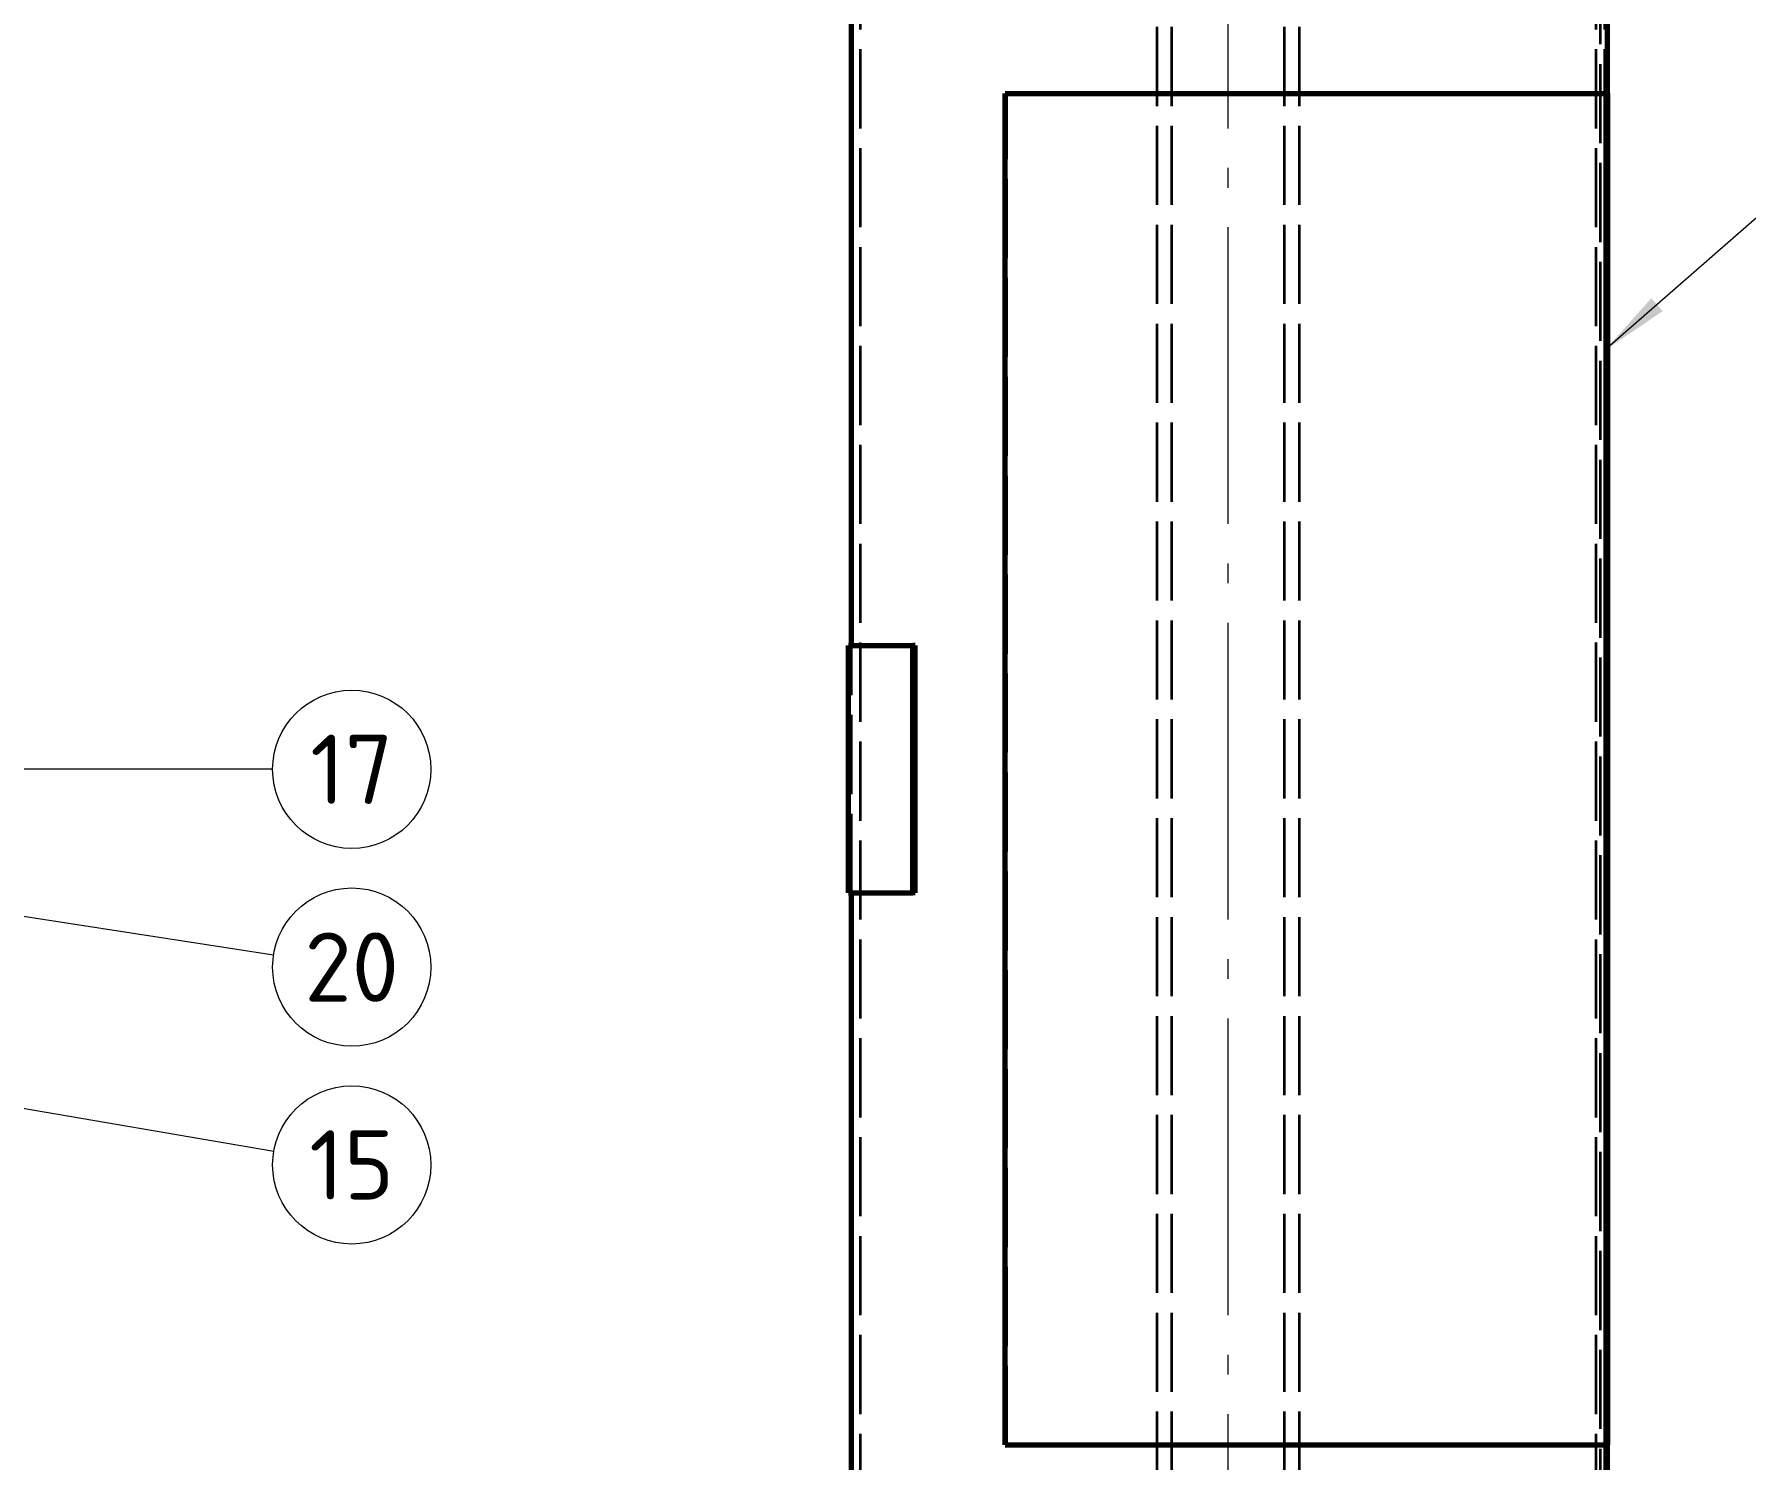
# Model space of a CAD drawing. Header units: millimetres. Extents: x 0 to 2208, y 0 to 420.
# Drawn here: x 138.2 to 224.7, y 150.2 to 222.2 of the extents above; entities that cross this region are included whole.
import ezdxf
from ezdxf.enums import TextEntityAlignment as Align

# ---------------------------------------------------------------- set-up
doc = ezdxf.new("R2010")
doc.units = ezdxf.units.MM
doc.linetypes.add('IRAM-E-TRAZOS', pattern=[5, 4, -1])
doc.linetypes.add('IRAM-F-TRAZO-PUNTO', pattern=[20, 15, -2, 1, -2])
for name, color, linetype, lineweight in [('01-VISIBLE', 7, 'CONTINUOUS', 70), ('02-OCULTA', 4, 'IRAM-E-TRAZOS', 35), ('03-EJE', 1, 'IRAM-F-TRAZO-PUNTO', 18), ('06-TEXTO', 7, 'CONTINUOUS', 25), ('08-FINA', 5, 'CONTINUOUS', 18), ('12-SOLDADURA', 6, 'CONTINUOUS', 18)]:
    doc.layers.add(name, color=color, linetype=linetype, lineweight=lineweight)
doc.styles.add('ISO3098', font='isocpeur.ttf')

msp = doc.modelspace()

# ---------------------------------------------------------------- hatches: boundary and pattern name
at = {"layer": '08-FINA'}
h = msp.add_hatch(color=7, dxfattribs=at)
h.dxf.hatch_style = 1
h.paths.add_polyline_path([(217.585, 206.253), (220.507, 208.228), (219.931, 208.887)])

# ---------------------------------------------------------------- linework, layer by layer
at = {"layer": '01-VISIBLE'}
for p, q in [((179.485, 191.32), (179.485, 233.168)), ((217.72, 219.227), (217.72, 232.668)), ((187.25, 150.914), (187.25, 219.227)), ((217.735, 150.914), (217.735, 219.227)), ((179.335, 178.82), (179.335, 191.32)), ((182.587, 178.82), (182.587, 191.32)), ((182.711, 191.32), (182.587, 191.32)), ((182.711, 178.82), (182.711, 191.32)), ((179.485, 112.473), (179.485, 178.82)), ((182.711, 178.82), (182.587, 178.82)), ((217.72, 149.414), (217.72, 150.914))]:
    msp.add_line(p, q, dxfattribs=at)
for points in [[(187.25, 219.227), (187.501, 219.227), (187.753, 219.227), (188.005, 219.227), (188.257, 219.227), (188.509, 219.227), (188.761, 219.227), (189.013, 219.227), (189.265, 219.227), (189.517, 219.227), (189.769, 219.227), (190.021, 219.227), (190.273, 219.227), (190.525, 219.227), (190.777, 219.227), (191.029, 219.227), (191.281, 219.227), (191.533, 219.227), (191.785, 219.227), (192.036, 219.227), (192.288, 219.227), (192.54, 219.227), (192.792, 219.227), (193.044, 219.227), (193.296, 219.227), (193.548, 219.227), (193.8, 219.227), (194.052, 219.227), (194.304, 219.227), (194.556, 219.227), (194.808, 219.227), (195.06, 219.227), (195.312, 219.227), (195.564, 219.227), (195.816, 219.227), (196.068, 219.227), (196.32, 219.227), (196.572, 219.227), (196.823, 219.227), (197.075, 219.227), (197.327, 219.227), (197.579, 219.227), (197.831, 219.227), (198.083, 219.227), (198.335, 219.227), (198.587, 219.227), (198.839, 219.227), (199.091, 219.227), (199.343, 219.227), (199.595, 219.227), (199.847, 219.227), (200.099, 219.227), (200.351, 219.227), (200.603, 219.227), (200.855, 219.227), (201.107, 219.227), (201.359, 219.227), (201.61, 219.227), (201.862, 219.227), (202.114, 219.227), (202.366, 219.227), (202.618, 219.227), (202.87, 219.227), (203.122, 219.227), (203.374, 219.227), (203.626, 219.227), (203.878, 219.227), (204.13, 219.227), (204.382, 219.227), (204.634, 219.227), (204.886, 219.227), (205.138, 219.227), (205.39, 219.227), (205.642, 219.227), (205.894, 219.227), (206.145, 219.227), (206.397, 219.227), (206.649, 219.227), (206.901, 219.227), (207.153, 219.227), (207.405, 219.227), (207.657, 219.227), (207.909, 219.227), (208.161, 219.227), (208.413, 219.227), (208.665, 219.227), (208.917, 219.227), (209.169, 219.227), (209.421, 219.227), (209.673, 219.227), (209.925, 219.227), (210.177, 219.227), (210.429, 219.227), (210.681, 219.227), (210.932, 219.227), (211.184, 219.227), (211.436, 219.227), (211.688, 219.227), (211.94, 219.227), (212.192, 219.227), (212.444, 219.227), (212.696, 219.227), (212.948, 219.227), (213.2, 219.227), (213.452, 219.227), (213.704, 219.227), (213.956, 219.227), (214.208, 219.227), (214.46, 219.227), (214.712, 219.227), (214.964, 219.227), (215.216, 219.227), (215.467, 219.227), (215.719, 219.227), (215.971, 219.227), (216.223, 219.227), (216.475, 219.227), (216.727, 219.227), (216.979, 219.227), (217.231, 219.227), (217.483, 219.227), (217.735, 219.227)], [(179.335, 191.32), (179.585, 191.32), (179.835, 191.32), (180.085, 191.32), (180.336, 191.32), (180.586, 191.32), (180.836, 191.32), (181.086, 191.32), (181.336, 191.32), (181.586, 191.32), (181.836, 191.32), (182.087, 191.32), (182.337, 191.32), (182.587, 191.32)], [(179.335, 178.82), (179.585, 178.82), (179.835, 178.82), (180.085, 178.82), (180.336, 178.82), (180.586, 178.82), (180.836, 178.82), (181.086, 178.82), (181.336, 178.82), (181.586, 178.82), (181.836, 178.82), (182.087, 178.82), (182.337, 178.82), (182.587, 178.82)], [(187.25, 150.914), (187.501, 150.914), (187.753, 150.914), (188.005, 150.914), (188.257, 150.914), (188.509, 150.914), (188.761, 150.914), (189.013, 150.914), (189.265, 150.914), (189.517, 150.914), (189.769, 150.914), (190.021, 150.914), (190.273, 150.914), (190.525, 150.914), (190.777, 150.914), (191.029, 150.914), (191.281, 150.914), (191.533, 150.914), (191.785, 150.914), (192.036, 150.914), (192.288, 150.914), (192.54, 150.914), (192.792, 150.914), (193.044, 150.914), (193.296, 150.914), (193.548, 150.914), (193.8, 150.914), (194.052, 150.914), (194.304, 150.914), (194.556, 150.914), (194.808, 150.914), (195.06, 150.914), (195.312, 150.914), (195.564, 150.914), (195.816, 150.914), (196.068, 150.914), (196.32, 150.914), (196.572, 150.914), (196.823, 150.914), (197.075, 150.914), (197.327, 150.914), (197.579, 150.914), (197.831, 150.914), (198.083, 150.914), (198.335, 150.914), (198.587, 150.914), (198.839, 150.914), (199.091, 150.914), (199.343, 150.914), (199.595, 150.914), (199.847, 150.914), (200.099, 150.914), (200.351, 150.914), (200.603, 150.914), (200.855, 150.914), (201.107, 150.914), (201.359, 150.914), (201.61, 150.914), (201.862, 150.914), (202.114, 150.914), (202.366, 150.914), (202.618, 150.914), (202.87, 150.914), (203.122, 150.914), (203.374, 150.914), (203.626, 150.914), (203.878, 150.914), (204.13, 150.914), (204.382, 150.914), (204.634, 150.914), (204.886, 150.914), (205.138, 150.914), (205.39, 150.914), (205.642, 150.914), (205.894, 150.914), (206.145, 150.914), (206.397, 150.914), (206.649, 150.914), (206.901, 150.914), (207.153, 150.914), (207.405, 150.914), (207.657, 150.914), (207.909, 150.914), (208.161, 150.914), (208.413, 150.914), (208.665, 150.914), (208.917, 150.914), (209.169, 150.914), (209.421, 150.914), (209.673, 150.914), (209.925, 150.914), (210.177, 150.914), (210.429, 150.914), (210.681, 150.914), (210.932, 150.914), (211.184, 150.914), (211.436, 150.914), (211.688, 150.914), (211.94, 150.914), (212.192, 150.914), (212.444, 150.914), (212.696, 150.914), (212.948, 150.914), (213.2, 150.914), (213.452, 150.914), (213.704, 150.914), (213.956, 150.914), (214.208, 150.914), (214.46, 150.914), (214.712, 150.914), (214.964, 150.914), (215.216, 150.914), (215.467, 150.914), (215.719, 150.914), (215.971, 150.914), (216.223, 150.914), (216.475, 150.914), (216.727, 150.914), (216.979, 150.914), (217.231, 150.914), (217.483, 150.914), (217.735, 150.914)]]:
    msp.add_lwpolyline(points, dxfattribs=at)
at = {"layer": '02-OCULTA'}
for p, q in [((194.935, 108.598), (194.935, 243.673)), ((195.685, 108.598), (195.685, 243.673)), ((201.385, 108.598), (201.385, 243.673)), ((202.135, 108.598), (202.135, 243.673)), ((179.935, 112.473), (179.935, 233.168)), ((217.135, 112.473), (217.135, 233.168)), ((217.36, 111.723), (217.36, 232.668)), ((217.36, 111.723), (217.36, 232.668)), ((217.585, 112.473), (217.585, 232.668)), ((217.72, 111.554), (217.72, 232.668)), ((187.25, 150.914), (187.25, 219.227)), ((187.338, 219.227), (187.25, 219.227)), ((187.338, 219.227), (187.25, 219.227)), ((187.338, 150.914), (187.338, 219.227)), ((187.338, 150.914), (187.338, 219.227)), ((217.585, 150.914), (217.585, 219.227)), ((217.72, 150.914), (217.72, 219.227)), ((179.485, 178.82), (179.485, 191.32)), ((179.485, 178.82), (179.485, 191.32)), ((182.587, 178.82), (182.587, 191.32)), ((182.711, 191.32), (182.587, 191.32)), ((182.711, 178.82), (182.711, 191.32)), ((182.711, 178.82), (182.587, 178.82)), ((187.338, 150.914), (187.25, 150.914)), ((187.338, 150.914), (187.25, 150.914))]:
    msp.add_line(p, q, dxfattribs=at)
for points in [[(217.735, 219.227), (217.483, 219.227), (217.231, 219.227), (216.979, 219.227), (216.727, 219.227), (216.475, 219.227), (216.223, 219.227), (215.971, 219.227), (215.719, 219.227), (215.467, 219.227), (215.216, 219.227), (214.964, 219.227), (214.712, 219.227), (214.46, 219.227), (214.208, 219.227), (213.956, 219.227), (213.704, 219.227), (213.452, 219.227), (213.2, 219.227), (212.948, 219.227), (212.696, 219.227), (212.444, 219.227), (212.192, 219.227), (211.94, 219.227), (211.688, 219.227), (211.436, 219.227), (211.184, 219.227), (210.932, 219.227), (210.681, 219.227), (210.429, 219.227), (210.177, 219.227), (209.925, 219.227), (209.673, 219.227), (209.421, 219.227), (209.169, 219.227), (208.917, 219.227), (208.665, 219.227), (208.413, 219.227), (208.161, 219.227), (207.909, 219.227), (207.657, 219.227), (207.405, 219.227), (207.153, 219.227), (206.901, 219.227), (206.649, 219.227), (206.397, 219.227), (206.145, 219.227), (205.894, 219.227), (205.642, 219.227), (205.39, 219.227), (205.138, 219.227), (204.886, 219.227), (204.634, 219.227), (204.382, 219.227), (204.13, 219.227), (203.878, 219.227), (203.626, 219.227), (203.374, 219.227), (203.122, 219.227), (202.87, 219.227), (202.618, 219.227), (202.366, 219.227), (202.114, 219.227), (201.862, 219.227), (201.61, 219.227), (201.359, 219.227), (201.107, 219.227), (200.855, 219.227), (200.603, 219.227), (200.351, 219.227), (200.099, 219.227), (199.847, 219.227), (199.595, 219.227), (199.343, 219.227), (199.091, 219.227), (198.839, 219.227), (198.587, 219.227), (198.335, 219.227), (198.083, 219.227), (197.831, 219.227), (197.579, 219.227), (197.327, 219.227), (197.075, 219.227), (196.823, 219.227), (196.572, 219.227), (196.32, 219.227), (196.068, 219.227), (195.816, 219.227), (195.564, 219.227), (195.312, 219.227), (195.06, 219.227), (194.808, 219.227), (194.556, 219.227), (194.304, 219.227), (194.052, 219.227), (193.8, 219.227), (193.548, 219.227), (193.296, 219.227), (193.044, 219.227), (192.792, 219.227), (192.54, 219.227), (192.288, 219.227), (192.036, 219.227), (191.785, 219.227), (191.533, 219.227), (191.281, 219.227), (191.029, 219.227), (190.777, 219.227), (190.525, 219.227), (190.273, 219.227), (190.021, 219.227), (189.769, 219.227), (189.517, 219.227), (189.265, 219.227), (189.013, 219.227), (188.761, 219.227), (188.509, 219.227), (188.257, 219.227), (188.005, 219.227), (187.753, 219.227), (187.501, 219.227), (187.25, 219.227)], [(187.338, 219.227), (187.59, 219.227), (187.842, 219.227), (188.094, 219.227), (188.346, 219.227), (188.598, 219.227), (188.85, 219.227), (189.102, 219.227), (189.354, 219.227), (189.606, 219.227), (189.858, 219.227), (190.11, 219.227), (190.362, 219.227), (190.614, 219.227), (190.867, 219.227), (191.119, 219.227), (191.371, 219.227), (191.623, 219.227), (191.875, 219.227), (192.127, 219.227), (192.379, 219.227), (192.631, 219.227), (192.883, 219.227), (193.135, 219.227), (193.387, 219.227), (193.639, 219.227), (193.891, 219.227), (194.143, 219.227), (194.395, 219.227), (194.647, 219.227), (194.9, 219.227), (195.152, 219.227), (195.404, 219.227), (195.656, 219.227), (195.908, 219.227), (196.16, 219.227), (196.412, 219.227), (196.664, 219.227), (196.916, 219.227), (197.168, 219.227), (197.42, 219.227), (197.672, 219.227), (197.924, 219.227), (198.176, 219.227), (198.428, 219.227), (198.68, 219.227), (198.932, 219.227), (199.185, 219.227), (199.437, 219.227), (199.689, 219.227), (199.941, 219.227), (200.193, 219.227), (200.445, 219.227), (200.697, 219.227), (200.949, 219.227), (201.201, 219.227), (201.453, 219.227), (201.705, 219.227), (201.957, 219.227), (202.209, 219.227), (202.461, 219.227), (202.713, 219.227), (202.965, 219.227), (203.218, 219.227), (203.47, 219.227), (203.722, 219.227), (203.974, 219.227), (204.226, 219.227), (204.478, 219.227), (204.73, 219.227), (204.982, 219.227), (205.234, 219.227), (205.486, 219.227), (205.738, 219.227), (205.99, 219.227), (206.242, 219.227), (206.494, 219.227), (206.746, 219.227), (206.998, 219.227), (207.251, 219.227), (207.503, 219.227), (207.755, 219.227), (208.007, 219.227), (208.259, 219.227), (208.511, 219.227), (208.763, 219.227), (209.015, 219.227), (209.267, 219.227), (209.519, 219.227), (209.771, 219.227), (210.023, 219.227), (210.275, 219.227), (210.527, 219.227), (210.779, 219.227), (211.031, 219.227), (211.283, 219.227), (211.536, 219.227), (211.788, 219.227), (212.04, 219.227), (212.292, 219.227), (212.544, 219.227), (212.796, 219.227), (213.048, 219.227), (213.3, 219.227), (213.552, 219.227), (213.804, 219.227), (214.056, 219.227), (214.308, 219.227), (214.56, 219.227), (214.812, 219.227), (215.064, 219.227), (215.316, 219.227), (215.569, 219.227), (215.821, 219.227), (216.073, 219.227), (216.325, 219.227), (216.577, 219.227), (216.829, 219.227), (217.081, 219.227), (217.333, 219.227), (217.585, 219.227)], [(217.585, 219.227), (217.333, 219.227), (217.081, 219.227), (216.829, 219.227), (216.577, 219.227), (216.325, 219.227), (216.073, 219.227), (215.821, 219.227), (215.569, 219.227), (215.316, 219.227), (215.064, 219.227), (214.812, 219.227), (214.56, 219.227), (214.308, 219.227), (214.056, 219.227), (213.804, 219.227), (213.552, 219.227), (213.3, 219.227), (213.048, 219.227), (212.796, 219.227), (212.544, 219.227), (212.292, 219.227), (212.04, 219.227), (211.788, 219.227), (211.536, 219.227), (211.283, 219.227), (211.031, 219.227), (210.779, 219.227), (210.527, 219.227), (210.275, 219.227), (210.023, 219.227), (209.771, 219.227), (209.519, 219.227), (209.267, 219.227), (209.015, 219.227), (208.763, 219.227), (208.511, 219.227), (208.259, 219.227), (208.007, 219.227), (207.755, 219.227), (207.503, 219.227), (207.251, 219.227), (206.998, 219.227), (206.746, 219.227), (206.494, 219.227), (206.242, 219.227), (205.99, 219.227), (205.738, 219.227), (205.486, 219.227), (205.234, 219.227), (204.982, 219.227), (204.73, 219.227), (204.478, 219.227), (204.226, 219.227), (203.974, 219.227), (203.722, 219.227), (203.47, 219.227), (203.218, 219.227), (202.965, 219.227), (202.713, 219.227), (202.461, 219.227), (202.209, 219.227), (201.957, 219.227), (201.705, 219.227), (201.453, 219.227), (201.201, 219.227), (200.949, 219.227), (200.697, 219.227), (200.445, 219.227), (200.193, 219.227), (199.941, 219.227), (199.689, 219.227), (199.437, 219.227), (199.185, 219.227), (198.932, 219.227), (198.68, 219.227), (198.428, 219.227), (198.176, 219.227), (197.924, 219.227), (197.672, 219.227), (197.42, 219.227), (197.168, 219.227), (196.916, 219.227), (196.664, 219.227), (196.412, 219.227), (196.16, 219.227), (195.908, 219.227), (195.656, 219.227), (195.404, 219.227), (195.152, 219.227), (194.9, 219.227), (194.647, 219.227), (194.395, 219.227), (194.143, 219.227), (193.891, 219.227), (193.639, 219.227), (193.387, 219.227), (193.135, 219.227), (192.883, 219.227), (192.631, 219.227), (192.379, 219.227), (192.127, 219.227), (191.875, 219.227), (191.623, 219.227), (191.371, 219.227), (191.119, 219.227), (190.867, 219.227), (190.614, 219.227), (190.362, 219.227), (190.11, 219.227), (189.858, 219.227), (189.606, 219.227), (189.354, 219.227), (189.102, 219.227), (188.85, 219.227), (188.598, 219.227), (188.346, 219.227), (188.094, 219.227), (187.842, 219.227), (187.59, 219.227), (187.338, 219.227)], [(182.587, 191.32), (182.337, 191.32), (182.087, 191.32), (181.836, 191.32), (181.586, 191.32), (181.336, 191.32), (181.086, 191.32), (180.836, 191.32), (180.586, 191.32), (180.336, 191.32), (180.085, 191.32), (179.835, 191.32), (179.585, 191.32), (179.335, 191.32)], [(182.711, 191.32), (182.443, 191.32), (182.174, 191.32), (181.905, 191.32), (181.636, 191.32), (181.367, 191.32), (181.098, 191.32), (180.829, 191.32), (180.56, 191.32), (180.292, 191.32), (180.023, 191.32), (179.754, 191.32), (179.485, 191.32)], [(179.485, 191.32), (179.754, 191.32), (180.023, 191.32), (180.292, 191.32), (180.56, 191.32), (180.829, 191.32), (181.098, 191.32), (181.367, 191.32), (181.636, 191.32), (181.905, 191.32), (182.174, 191.32), (182.443, 191.32), (182.711, 191.32)], [(182.587, 178.82), (182.337, 178.82), (182.087, 178.82), (181.836, 178.82), (181.586, 178.82), (181.336, 178.82), (181.086, 178.82), (180.836, 178.82), (180.586, 178.82), (180.336, 178.82), (180.085, 178.82), (179.835, 178.82), (179.585, 178.82), (179.335, 178.82)], [(182.711, 178.82), (182.443, 178.82), (182.174, 178.82), (181.905, 178.82), (181.636, 178.82), (181.367, 178.82), (181.098, 178.82), (180.829, 178.82), (180.56, 178.82), (180.292, 178.82), (180.023, 178.82), (179.754, 178.82), (179.485, 178.82)], [(179.485, 178.82), (179.754, 178.82), (180.023, 178.82), (180.292, 178.82), (180.56, 178.82), (180.829, 178.82), (181.098, 178.82), (181.367, 178.82), (181.636, 178.82), (181.905, 178.82), (182.174, 178.82), (182.443, 178.82), (182.711, 178.82)], [(217.735, 150.914), (217.483, 150.914), (217.231, 150.914), (216.979, 150.914), (216.727, 150.914), (216.475, 150.914), (216.223, 150.914), (215.971, 150.914), (215.719, 150.914), (215.467, 150.914), (215.216, 150.914), (214.964, 150.914), (214.712, 150.914), (214.46, 150.914), (214.208, 150.914), (213.956, 150.914), (213.704, 150.914), (213.452, 150.914), (213.2, 150.914), (212.948, 150.914), (212.696, 150.914), (212.444, 150.914), (212.192, 150.914), (211.94, 150.914), (211.688, 150.914), (211.436, 150.914), (211.184, 150.914), (210.932, 150.914), (210.681, 150.914), (210.429, 150.914), (210.177, 150.914), (209.925, 150.914), (209.673, 150.914), (209.421, 150.914), (209.169, 150.914), (208.917, 150.914), (208.665, 150.914), (208.413, 150.914), (208.161, 150.914), (207.909, 150.914), (207.657, 150.914), (207.405, 150.914), (207.153, 150.914), (206.901, 150.914), (206.649, 150.914), (206.397, 150.914), (206.145, 150.914), (205.894, 150.914), (205.642, 150.914), (205.39, 150.914), (205.138, 150.914), (204.886, 150.914), (204.634, 150.914), (204.382, 150.914), (204.13, 150.914), (203.878, 150.914), (203.626, 150.914), (203.374, 150.914), (203.122, 150.914), (202.87, 150.914), (202.618, 150.914), (202.366, 150.914), (202.114, 150.914), (201.862, 150.914), (201.61, 150.914), (201.359, 150.914), (201.107, 150.914), (200.855, 150.914), (200.603, 150.914), (200.351, 150.914), (200.099, 150.914), (199.847, 150.914), (199.595, 150.914), (199.343, 150.914), (199.091, 150.914), (198.839, 150.914), (198.587, 150.914), (198.335, 150.914), (198.083, 150.914), (197.831, 150.914), (197.579, 150.914), (197.327, 150.914), (197.075, 150.914), (196.823, 150.914), (196.572, 150.914), (196.32, 150.914), (196.068, 150.914), (195.816, 150.914), (195.564, 150.914), (195.312, 150.914), (195.06, 150.914), (194.808, 150.914), (194.556, 150.914), (194.304, 150.914), (194.052, 150.914), (193.8, 150.914), (193.548, 150.914), (193.296, 150.914), (193.044, 150.914), (192.792, 150.914), (192.54, 150.914), (192.288, 150.914), (192.036, 150.914), (191.785, 150.914), (191.533, 150.914), (191.281, 150.914), (191.029, 150.914), (190.777, 150.914), (190.525, 150.914), (190.273, 150.914), (190.021, 150.914), (189.769, 150.914), (189.517, 150.914), (189.265, 150.914), (189.013, 150.914), (188.761, 150.914), (188.509, 150.914), (188.257, 150.914), (188.005, 150.914), (187.753, 150.914), (187.501, 150.914), (187.25, 150.914)], [(187.338, 150.914), (187.59, 150.914), (187.842, 150.914), (188.094, 150.914), (188.346, 150.914), (188.598, 150.914), (188.85, 150.914), (189.102, 150.914), (189.354, 150.914), (189.606, 150.914), (189.858, 150.914), (190.11, 150.914), (190.362, 150.914), (190.614, 150.914), (190.867, 150.914), (191.119, 150.914), (191.371, 150.914), (191.623, 150.914), (191.875, 150.914), (192.127, 150.914), (192.379, 150.914), (192.631, 150.914), (192.883, 150.914), (193.135, 150.914), (193.387, 150.914), (193.639, 150.914), (193.891, 150.914), (194.143, 150.914), (194.395, 150.914), (194.647, 150.914), (194.9, 150.914), (195.152, 150.914), (195.404, 150.914), (195.656, 150.914), (195.908, 150.914), (196.16, 150.914), (196.412, 150.914), (196.664, 150.914), (196.916, 150.914), (197.168, 150.914), (197.42, 150.914), (197.672, 150.914), (197.924, 150.914), (198.176, 150.914), (198.428, 150.914), (198.68, 150.914), (198.932, 150.914), (199.185, 150.914), (199.437, 150.914), (199.689, 150.914), (199.941, 150.914), (200.193, 150.914), (200.445, 150.914), (200.697, 150.914), (200.949, 150.914), (201.201, 150.914), (201.453, 150.914), (201.705, 150.914), (201.957, 150.914), (202.209, 150.914), (202.461, 150.914), (202.713, 150.914), (202.965, 150.914), (203.218, 150.914), (203.47, 150.914), (203.722, 150.914), (203.974, 150.914), (204.226, 150.914), (204.478, 150.914), (204.73, 150.914), (204.982, 150.914), (205.234, 150.914), (205.486, 150.914), (205.738, 150.914), (205.99, 150.914), (206.242, 150.914), (206.494, 150.914), (206.746, 150.914), (206.998, 150.914), (207.251, 150.914), (207.503, 150.914), (207.755, 150.914), (208.007, 150.914), (208.259, 150.914), (208.511, 150.914), (208.763, 150.914), (209.015, 150.914), (209.267, 150.914), (209.519, 150.914), (209.771, 150.914), (210.023, 150.914), (210.275, 150.914), (210.527, 150.914), (210.779, 150.914), (211.031, 150.914), (211.283, 150.914), (211.536, 150.914), (211.788, 150.914), (212.04, 150.914), (212.292, 150.914), (212.544, 150.914), (212.796, 150.914), (213.048, 150.914), (213.3, 150.914), (213.552, 150.914), (213.804, 150.914), (214.056, 150.914), (214.308, 150.914), (214.56, 150.914), (214.812, 150.914), (215.064, 150.914), (215.316, 150.914), (215.569, 150.914), (215.821, 150.914), (216.073, 150.914), (216.325, 150.914), (216.577, 150.914), (216.829, 150.914), (217.081, 150.914), (217.333, 150.914), (217.585, 150.914)], [(217.585, 150.914), (217.333, 150.914), (217.081, 150.914), (216.829, 150.914), (216.577, 150.914), (216.325, 150.914), (216.073, 150.914), (215.821, 150.914), (215.569, 150.914), (215.316, 150.914), (215.064, 150.914), (214.812, 150.914), (214.56, 150.914), (214.308, 150.914), (214.056, 150.914), (213.804, 150.914), (213.552, 150.914), (213.3, 150.914), (213.048, 150.914), (212.796, 150.914), (212.544, 150.914), (212.292, 150.914), (212.04, 150.914), (211.788, 150.914), (211.536, 150.914), (211.283, 150.914), (211.031, 150.914), (210.779, 150.914), (210.527, 150.914), (210.275, 150.914), (210.023, 150.914), (209.771, 150.914), (209.519, 150.914), (209.267, 150.914), (209.015, 150.914), (208.763, 150.914), (208.511, 150.914), (208.259, 150.914), (208.007, 150.914), (207.755, 150.914), (207.503, 150.914), (207.251, 150.914), (206.998, 150.914), (206.746, 150.914), (206.494, 150.914), (206.242, 150.914), (205.99, 150.914), (205.738, 150.914), (205.486, 150.914), (205.234, 150.914), (204.982, 150.914), (204.73, 150.914), (204.478, 150.914), (204.226, 150.914), (203.974, 150.914), (203.722, 150.914), (203.47, 150.914), (203.218, 150.914), (202.965, 150.914), (202.713, 150.914), (202.461, 150.914), (202.209, 150.914), (201.957, 150.914), (201.705, 150.914), (201.453, 150.914), (201.201, 150.914), (200.949, 150.914), (200.697, 150.914), (200.445, 150.914), (200.193, 150.914), (199.941, 150.914), (199.689, 150.914), (199.437, 150.914), (199.185, 150.914), (198.932, 150.914), (198.68, 150.914), (198.428, 150.914), (198.176, 150.914), (197.924, 150.914), (197.672, 150.914), (197.42, 150.914), (197.168, 150.914), (196.916, 150.914), (196.664, 150.914), (196.412, 150.914), (196.16, 150.914), (195.908, 150.914), (195.656, 150.914), (195.404, 150.914), (195.152, 150.914), (194.9, 150.914), (194.647, 150.914), (194.395, 150.914), (194.143, 150.914), (193.891, 150.914), (193.639, 150.914), (193.387, 150.914), (193.135, 150.914), (192.883, 150.914), (192.631, 150.914), (192.379, 150.914), (192.127, 150.914), (191.875, 150.914), (191.623, 150.914), (191.371, 150.914), (191.119, 150.914), (190.867, 150.914), (190.614, 150.914), (190.362, 150.914), (190.11, 150.914), (189.858, 150.914), (189.606, 150.914), (189.354, 150.914), (189.102, 150.914), (188.85, 150.914), (188.598, 150.914), (188.346, 150.914), (188.094, 150.914), (187.842, 150.914), (187.59, 150.914), (187.338, 150.914)]]:
    msp.add_lwpolyline(points, dxfattribs=at)
at = {"layer": '03-EJE'}
msp.add_line((198.535, 97.473), (198.535, 262.968), dxfattribs=at)
at = {"layer": '08-FINA'}
for p, q in [((150.21, 185.07), (89.465, 185.07)), ((150.257, 175.681), (89.465, 185.07)), ((150.267, 165.744), (89.465, 176.135))]:
    msp.add_line(p, q, dxfattribs=at)
for centre in [(154.21, 185.07), (154.21, 175.07), (154.21, 165.07)]:
    msp.add_circle(centre, 4, dxfattribs=at)
at = {"layer": '12-SOLDADURA'}
msp.add_line((233.585, 220.253), (217.585, 206.253), dxfattribs=at)

# ---------------------------------------------------------------- texts
at = {"layer": '06-TEXTO', "style": 'ISO3098'}
for s, p in [('17', (154.21, 185.07)), ('20', (154.21, 175.07)), ('15', (154.21, 165.07))]:
    msp.add_text(s, height=3.5, dxfattribs=at).set_placement(p, align=Align.MIDDLE_CENTER)

doc.saveas('drawing.dxf')
